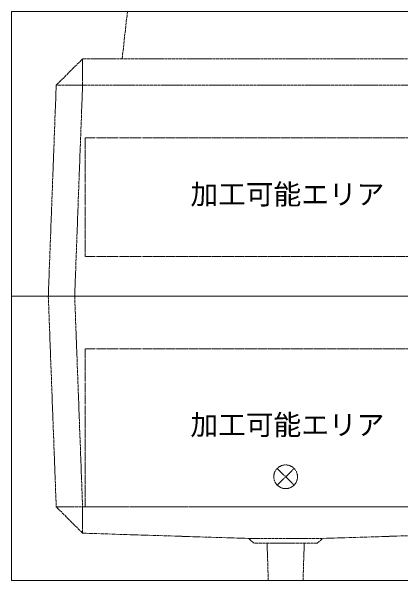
# Model space of a CAD drawing. Units: millimetres, scale not verified. Extents: x -2970 to 2970, y -2100 to 2100.
# Drawn here: x -550 to 188, y -1290 to -210 of the extents above; entities that cross this region are included whole.
import ezdxf
from ezdxf.enums import TextEntityAlignment as Align

# ---------------------------------------------------------------- set-up
doc = ezdxf.new("R2010")
doc.units = ezdxf.units.MM
doc.header["$LTSCALE"] = 10
doc.linetypes.add('LONG_DASHED1', pattern=[7, 6, -1])
doc.linetypes.add('LONG_DOUBLE_CHAIN', pattern=[21.8, 18, -1, 0.6, -0.6, 0.6, -1])
doc.layers.add('0-7_D-STR', color=7, linetype='LONG_DASHED1', lineweight=9)
doc.layers.add('0-9_D-STR-STR5', color=1, linetype='LONG_DOUBLE_CHAIN', lineweight=9)
doc.styles.add('ＭＳ ゴシック', font='')
doc.styles.get('ＭＳ ゴシック').set_extended_font_data('MS Gothic')

# ---------------------------------------------------------------- blocks, each defined once
blk = doc.blocks.new('A$C094B5667')
at = {"layer": '0-7_D-STR', "linetype": 'Continuous'}
for p, q in [((-5200, 5400), (5200, 5400)), ((-5200, 0), (-5200, 5400)), ((5200, 5400), (5200, 0)), ((-5200, 0), (5200, 0))]:
    blk.add_line(p, q, dxfattribs=at)
at = {"layer": '0-7_D-STR'}
for p, q in [((-3000, 5400), (-3100, 4500)), ((3000, 5400), (3100, 4500)), ((-4350, 4000), (-3850, 4500)), ((3850, 4500), (-3850, 4500)), ((-3850, 4000), (-3850, 4500)), ((4350, 4000), (3850, 4500)), ((3850, 4000), (3850, 4500)), ((-4350, 4000), (-4500, 0)), ((4350, 4000), (-4350, 4000)), ((-3850, 4000), (-4000, 0)), ((3850, 4000), (4000, 0)), ((4350, 4000), (4500, 0))]:
    blk.add_line(p, q, dxfattribs=at)
at = {"layer": '0-9_D-STR-STR5'}
for p, q in [((-3800, 3000), (-3800, 750)), ((3800, 3000), (-3800, 3000))]:
    blk.add_line(p, q, dxfattribs=at)
blk.add_lwpolyline([(3800, 3000), (3800, 750), (-3800, 750)], dxfattribs=at)
blk = doc.blocks.new('A$C04B4267E')
at = {"layer": '0-7_D-STR', "linetype": 'Continuous'}
for p, q in [((5200, 0), (-5200, 0)), ((-5200, -5400), (-5200, 0)), ((5200, -5400), (5200, 0)), ((5200, -5400), (-5200, -5400))]:
    blk.add_line(p, q, dxfattribs=at)
at = {"layer": '0-7_D-STR'}
for p, q in [((-4500, 0), (-4350, -4000)), ((-4000, 0), (-3850, -4000)), ((4000, 0), (3850, -4000)), ((4500, 0), (4350, -4000)), ((-3850, -4500), (-4350, -4000)), ((-4350, -4000), (4350, -4000)), ((-3850, -4500), (-3850, -4000)), ((3850, -4500), (4350, -4000)), ((3850, -4500), (3850, -4000)), ((-3850, -4500), (-700, -4600)), ((3850, -4500), (700, -4600)), ((-600, -4690), (-700, -4600)), ((700, -4600), (-700, -4600)), ((600, -4690), (700, -4600)), ((600, -4690), (-600, -4690)), ((-329.8, -5400), (-352.5, -4690)), ((329.8, -5400), (352.5, -4690))]:
    blk.add_line(p, q, dxfattribs=at)
at = {"layer": '0-9_D-STR-STR5'}
for p, q in [((-3800, -1000), (-3800, -4000)), ((3800, -1000), (-3800, -1000)), ((3800, -1000), (3800, -4000)), ((3800, -4000), (-3800, -4000))]:
    blk.add_line(p, q, dxfattribs=at)
blk = doc.blocks.new('A$C1C640AAB')
at = {"layer": '0-9_D-STR-STR5'}
for p, q in [((-159.1, -159.1), (159.1, 159.1)), ((-159.1, 159.1), (159.1, -159.1))]:
    blk.add_line(p, q, dxfattribs=at)
blk.add_circle((0, 0), 225, dxfattribs=at)
blk = doc.blocks.new('A$C029cafb2')
at = {"layer": '0-7_D-STR'}
blk.add_blockref('A$C04B4267E', (0, 0), dxfattribs=at)
at = {"layer": '0-9_D-STR-STR5'}
blk.add_blockref('A$C1C640AAB', (0, -3430), dxfattribs=at)

msp = doc.modelspace()

# ---------------------------------------------------------------- block references
at = {"layer": '0-7_D-STR', "xscale": 0.1, "yscale": 0.1}
for name in ['A$C094B5667', 'A$C029cafb2']:
    msp.add_blockref(name, (-30, -750), dxfattribs=at)

# ---------------------------------------------------------------- texts
at = {"layer": '0-9_D-STR-STR5', "style": 'ＭＳ ゴシック'}
for p in [(-210.48, -587.75), (-210.48, -1025.25)]:
    msp.add_text('加工可能エリア', height=38.49, dxfattribs=at).set_placement(p, align=Align.BOTTOM_LEFT)

doc.saveas('drawing.dxf')
